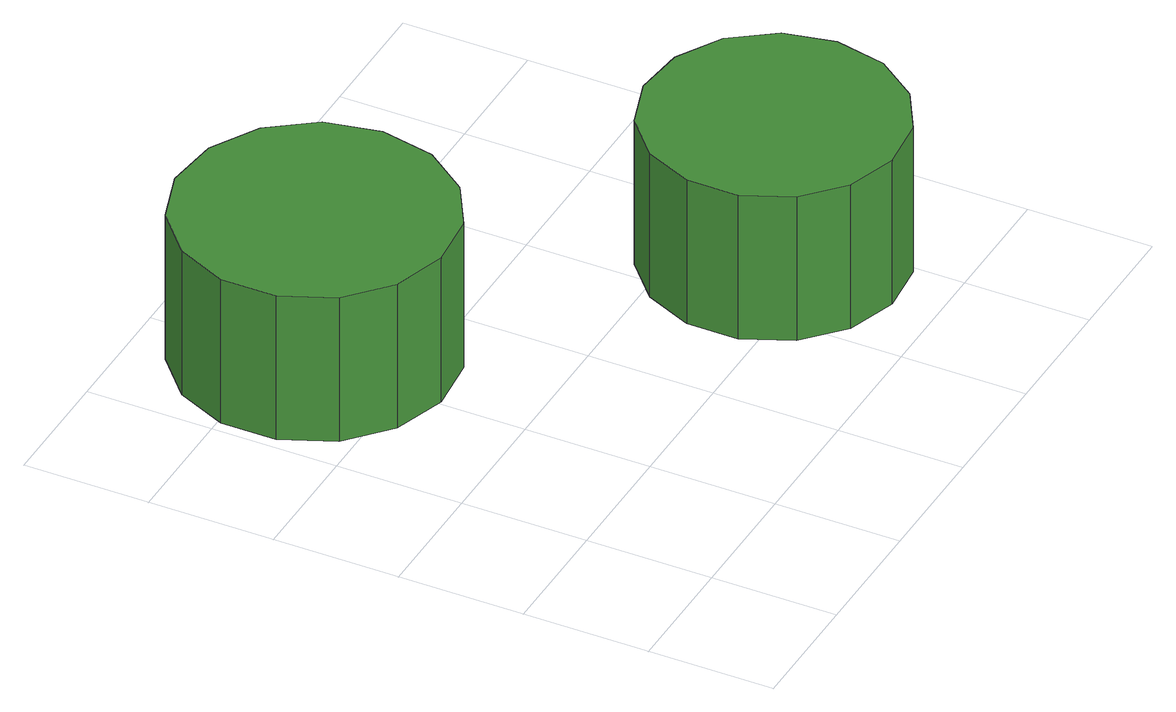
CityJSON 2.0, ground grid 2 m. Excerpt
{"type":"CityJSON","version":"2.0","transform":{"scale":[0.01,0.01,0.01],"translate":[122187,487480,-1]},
"CityObjects":{
"tree1":{"type":"SolitaryVegetationObject","attributes":{"function":"something"},"geometry":[{"type":"MultiSurface","lod":"1","boundaries":[[[0,1,2,3,4,5,6,7,8,9,10,11,12,13,14]],[[15,16,17,18,19,20,21,22,23,24,25,26,27,28,29]],[[0,29,28,1]],[[1,28,27,2]],[[2,27,26,3]],[[3,26,25,4]],[[4,25,24,5]],[[5,24,23,6]],[[6,23,22,7]],[[7,22,21,8]],[[8,21,20,9]],[[9,20,19,10]],[[10,19,18,11]],[[11,18,17,12]],[[12,17,16,13]],[[13,16,15,14]],[[14,15,29,0]]]}]},
"tree2":{"type":"SolitaryVegetationObject","attributes":{"function":"something"},"geometry":[{"type":"MultiSurface","lod":"1","boundaries":[[[30,31,32,33,34,35,36,37,38,39,40,41,42,43,44]],[[45,46,47,48,49,50,51,52,53,54,55,56,57,58,59]],[[30,59,58,31]],[[31,58,57,32]],[[32,57,56,33]],[[33,56,55,34]],[[34,55,54,35]],[[35,54,53,36]],[[36,53,52,37]],[[37,52,51,38]],[[38,51,50,39]],[[39,50,49,40]],[[40,49,48,41]],[[41,48,47,42]],[[42,47,46,43]],[[43,46,45,44]],[[44,45,59,30]]]}]}
},
"vertices":[
[443,750,347],[425,838,347],[372,910,347],[295,954,347],[207,964,347],[122,936,347],[55,876,347],[19,795,347],[19,706,347],[55,624,347],[122,565,347],[207,537,347],[295,546,347],[372,591,347],[425,663,347],[425,663,93],[372,591,93],[295,546,93],[207,537,93],[122,565,93],[55,624,93],[19,706,93],[19,795,93],[55,876,93],[122,936,93],[207,964,93],[295,954,93],[372,910,93],[425,838,93],[443,750,93],
[930,269,347],[913,350,347],[864,418,347],[792,459,347],[709,468,347],[629,442,347],[568,386,347],[534,310,347],[534,227,347],[568,151,347],[629,95,347],[709,69,347],[792,78,347],[864,120,347],[913,187,347],[913,187,93],[864,120,93],[792,78,93],[709,69,93],[629,95,93],[568,151,93],[534,227,93],[534,310,93],[568,386,93],[629,442,93],[709,468,93],[792,459,93],[864,418,93],[913,350,93],[930,269,93]
]}
